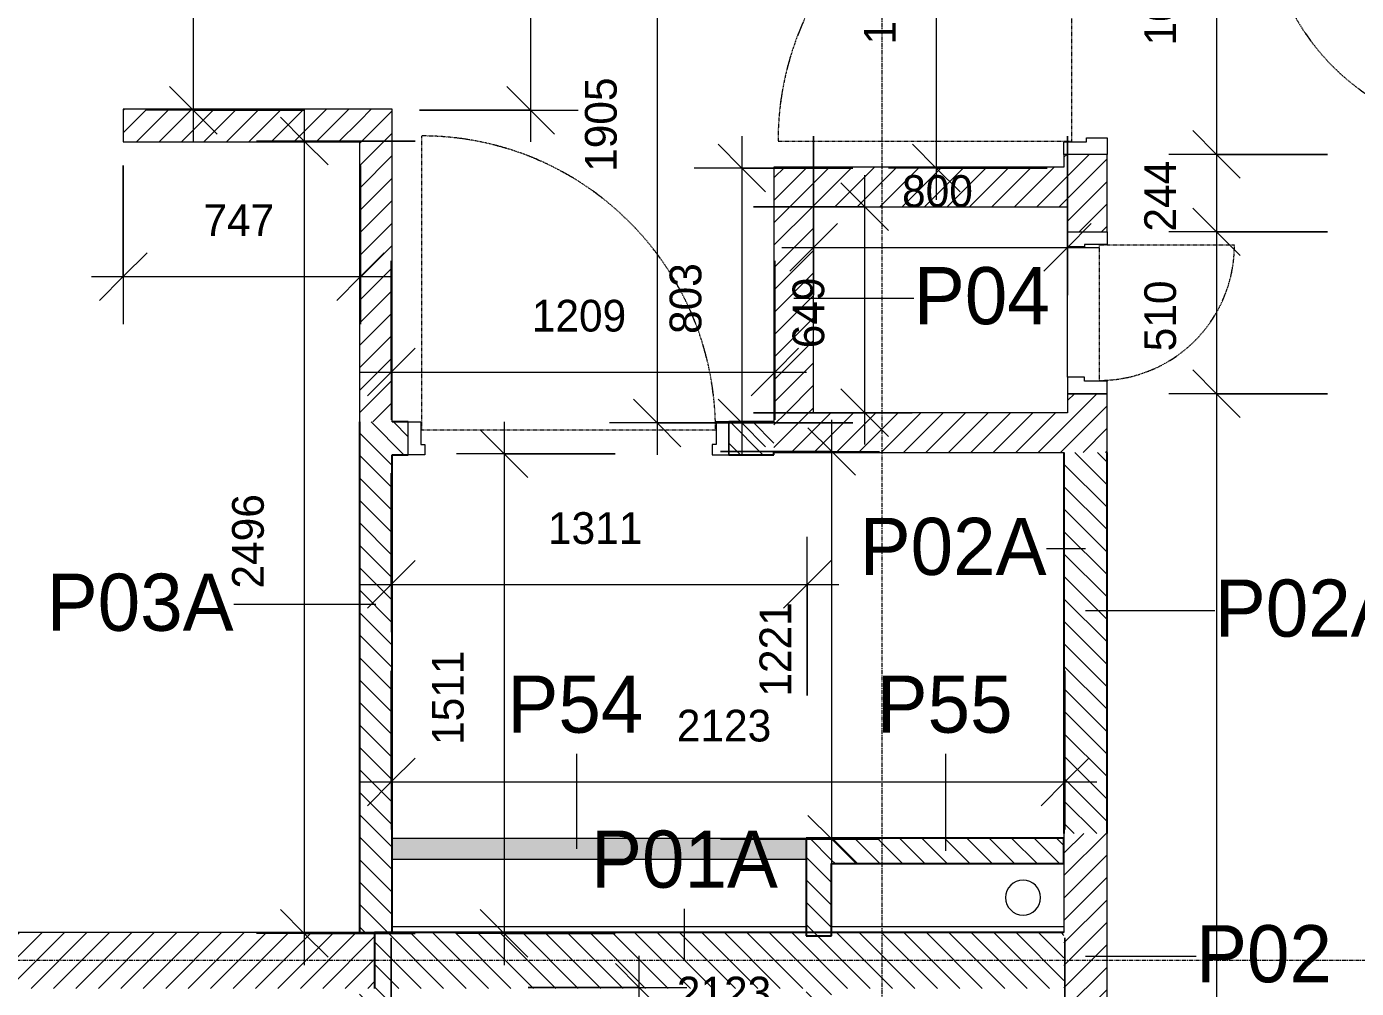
# Model space of a CAD drawing. Header units: millimetres. Extents: x 137829 to 196765, y -3018 to 487290.
# Drawn here: x 148748 to 152938, y 462717 to 465747 of the extents above; entities that cross this region are included whole.
import ezdxf

# ---------------------------------------------------------------- set-up
doc = ezdxf.new("R2010")
doc.units = ezdxf.units.MM
doc.linetypes.add('FCH_Dash 1_5mm', pattern=[3, 1.5, -1.5])
doc.linetypes.add('GridLine', pattern=[21, 12, -3, 3, -3])
for name, color, linetype, lineweight in [('A-ANNO-DIMS', 211, 'Continuous', 5), ('A-ANNO-DIMS-100', 211, 'Continuous', 5), ('A-DOOR', 31, 'Continuous', 15), ('A-DOOR-FRAM', 31, 'Continuous', 5), ('A-GENM', 13, 'Continuous', 15), ('A-WALL-IDEN', 211, 'Continuous', 15), ('A-WALL-PATT', 111, 'Continuous', 15), ('I-WALL', 2, 'Continuous', 15), ('S-GRID', 1, 'Continuous', 5)]:
    doc.layers.add(name, color=color, linetype=linetype, lineweight=lineweight)
doc.styles.add('Akkurat-Light_2', font='Akkurat-Light.ttf', dxfattribs={"height": 180})
doc.styles.add('Akkurat-Light_3', font='Akkurat-Light.ttf', dxfattribs={"height": 100})
doc.dimstyles.new('Diagonal_Cont_AkkuratLight_1_0mm', dxfattribs={"dimscale": 304.8, "dimtxt": 101.480158, "dimasz": 0.492126, "dimexe": 0.492126, "dimexo": 0.0625, "dimgap": 0.328084, "dimtad": 1, "dimdec": 0, "dimzin": 0, "dimdsep": 46, "dimtxsty": 'Akkurat-Light_3', "dimblk1": 'OBLIQUE', "dimblk2": 'OBLIQUE', "dimsah": 1, "dimcen": 0.09, "dimdle": 0.328084, "dimazin": 0, "dimtfac": 1, "dimtdec": 4, "dimtix": 1, "dimtmove": 0, "dimatfit": 3, "dimfxl": 1, "dimtvp": 1, "dimtolj": 1, "dimtzin": 0, "dimarcsym": 0})
pattern_1 = [(135, (0, 0), (-35.355339, -35.355339), [])]
pattern_2 = [(45, (0, 0), (-35.355339, 35.355339), [])]

# ---------------------------------------------------------------- blocks, each defined once
blk = doc.blocks.new('FCH_DR_Int_Sgl_Blank - DT_09 1010x2110mm-V7-12-30 - Typical Floor_Partition Types')
at = {"layer": 'A-DOOR'}
for p, q in [((-505, -51.5), (-505, 51.5)), ((505, 51.5), (505, -51.5))]:
    blk.add_line(p, q, dxfattribs=at)
at = {"layer": 'A-DOOR', "linetype": 'FCH_Dash 1_5mm', "lineweight": 5}
for p, q in [((463, -26.5), (-463, -26.5)), ((463, -952.5), (463, -26.5))]:
    blk.add_line(p, q, dxfattribs=at)
blk.add_arc((463, -26.5), 926, 180, 270, dxfattribs=at)
at = {"layer": 'A-DOOR', "lineweight": 5}
for start, end in [(187.012, 189.2865), (194.0461, 196.7156), (201.1208, 203.8792), (208.2844, 210.9539), (215.7135, 217.988), (232.012, 234.2865), (239.0461, 241.7156), (246.1208, 248.8792), (253.2844, 255.9539), (260.7135, 262.988)]:
    blk.add_arc((463, -26.5), 926, start, end, dxfattribs=at)
at = {"layer": 'A-DOOR-FRAM'}
for p, q in [((-505, 51.5), (-505, -51.5)), ((-453, 51.5), (-505, 51.5)), ((-453, 51.5), (-497, 51.5)), ((-453, 19.5), (-453, 51.5)), ((453, 51.5), (497, 51.5)), ((453, 19.5), (453, 51.5)), ((453, 51.5), (505, 51.5)), ((505, 51.5), (505, -51.5)), ((-465, 19.5), (-453, 19.5)), ((-465, -51.5), (-465, 19.5)), ((465, 19.5), (453, 19.5)), ((465, -51.5), (465, 19.5)), ((-505, -51.5), (-465, -51.5)), ((-497, -51.5), (-465, -51.5)), ((497, -51.5), (465, -51.5)), ((505, -51.5), (465, -51.5))]:
    blk.add_line(p, q, dxfattribs=at)
blk = doc.blocks.new('FCH_GM_CircularStack_Straight - SVP_110mm-5376980-12-30 - Typical Floor_Partition Types')
at = {"layer": 'A-GENM', "lineweight": 5}
for start, end in [(360, 180), (180, 360)]:
    blk.add_arc((0, 0), 55, start, end, dxfattribs=at)
blk = doc.blocks.new('Basic Wall _ FCH_WA_Int_P01A - ___-4981186-12-30 - Typical Floor_Partition Types')
at = {"layer": 'I-WALL'}
for p, q in [((151204.2, 462911.2), (149899.7, 462911.2)), ((152016.2, 462911.2), (151284.2, 462911.2))]:
    blk.add_line(p, q, dxfattribs=at)
blk = doc.blocks.new('FCH_DR_Int_Sgl_Blank - DT_02 1010x2110mm FD30S-V57-12-30 - Typical Floor_Partition Types')
at = {"layer": 'A-DOOR'}
for p, q in [((-505, -68), (-505, 68)), ((505, 68), (505, -68))]:
    blk.add_line(p, q, dxfattribs=at)
at = {"layer": 'A-DOOR', "linetype": 'FCH_Dash 1_5mm', "lineweight": 5}
for p, q in [((463, -43), (-463, -43)), ((463, -969), (463, -43))]:
    blk.add_line(p, q, dxfattribs=at)
for start, end in [(180, 196.4614), (229.7379, 270)]:
    blk.add_arc((463, -43), 926, start, end, dxfattribs=at)
at = {"layer": 'A-DOOR', "lineweight": 5}
for start, end in [(187.012, 189.2865), (194.0461, 196.4604), (232.012, 234.2865), (239.0461, 241.7156), (246.1208, 248.8792), (253.2844, 255.9539), (260.7135, 262.988)]:
    blk.add_arc((463, -43), 926, start, end, dxfattribs=at)
at = {"layer": 'A-DOOR-FRAM'}
for p, q in [((-505, 68), (-505, -68)), ((-453, 68), (-505, 68)), ((-453, 68), (-497, 68)), ((-453, 3), (-453, 68)), ((453, 68), (497, 68)), ((453, 3), (453, 68)), ((453, 68), (505, 68)), ((505, 68), (505, -68)), ((-465, 3), (-453, 3)), ((-465, -68), (-465, 3)), ((465, 3), (453, 3)), ((465, -68), (465, 3)), ((-505, -68), (-465, -68)), ((-497, -68), (-465, -68)), ((497, -68), (465, -68)), ((505, -68), (465, -68))]:
    blk.add_line(p, q, dxfattribs=at)
blk = doc.blocks.new('FCH_DR_Int_Sgl_Riser - DT_03 510 x 2110mm FD60S-10405499-12-30 - Typical Floor_Partition Types')
at = {"layer": 'A-DOOR'}
for p, q in [((-255, -62.5), (-255, 62.5)), ((255, 62.5), (255, -62.5))]:
    blk.add_line(p, q, dxfattribs=at)
at = {"layer": 'A-DOOR', "linetype": 'FCH_Dash 1_5mm', "lineweight": 5}
for p, q in [((213, -37.5), (-213, -37.5)), ((213, -463.5), (213, -37.5))]:
    blk.add_line(p, q, dxfattribs=at)
blk.add_arc((213, -37.5), 426, 180, 270, dxfattribs=at)
at = {"layer": 'A-DOOR', "lineweight": 5}
for start, end in [(190.2817, 193.5035), (200.6951, 204.3049), (211.4965, 214.7183), (235.2817, 238.5035), (245.6951, 249.3049), (256.4965, 259.7183)]:
    blk.add_arc((213, -37.5), 426, start, end, dxfattribs=at)
at = {"layer": 'A-DOOR-FRAM'}
for p, q in [((-255, 62.5), (-255, -62.5)), ((-203, 62.5), (-255, 62.5)), ((-203, 62.5), (-246, 62.5)), ((-203, 8.5), (-203, 62.5)), ((208, 62.5), (246, 62.5)), ((208, 8.5), (208, 62.5)), ((208, 62.5), (255, 62.5)), ((255, 62.5), (255, -62.5)), ((-215, 8.5), (-203, 8.5)), ((-215, -62.5), (-215, 8.5)), ((215, 8.5), (208, 8.5)), ((215, -62.5), (215, 8.5)), ((-255, -62.5), (-215, -62.5)), ((-246, -62.5), (-215, -62.5)), ((246, -62.5), (215, -62.5)), ((255, -62.5), (215, -62.5))]:
    blk.add_line(p, q, dxfattribs=at)
blk = doc.blocks.new('FCH_DR_Int_Sgl_Riser - DT_05 810x2110mm FD60S-10405500-12-30 - Typical Floor_Partition Types')
at = {"layer": 'A-DOOR', "linetype": 'FCH_Dash 1_5mm', "lineweight": 5}
for p, q in [((363, 763.5), (363, 37.5)), ((363, 37.5), (-363, 37.5))]:
    blk.add_line(p, q, dxfattribs=at)
at = {"layer": 'A-DOOR'}
for p, q in [((-405, 62.5), (-405, -62.5)), ((405, -62.5), (405, 62.5))]:
    blk.add_line(p, q, dxfattribs=at)
at = {"layer": 'A-DOOR', "linetype": 'FCH_Dash 1_5mm', "lineweight": 5}
blk.add_arc((363, 37.5), 726, 90, 180, dxfattribs=at)
at = {"layer": 'A-DOOR', "lineweight": 5}
for start, end in [(98.3314, 101.0016), (106.7116, 109.8025), (115.1975, 118.2884), (123.9984, 126.6686), (143.3314, 146.0016), (151.7116, 154.8025), (160.1975, 163.2884), (168.9984, 171.6686)]:
    blk.add_arc((363, 37.5), 726, start, end, dxfattribs=at)
at = {"layer": 'A-DOOR-FRAM'}
for p, q in [((-405, 62.5), (-365, 62.5)), ((-405, -62.5), (-405, 62.5)), ((-396, 62.5), (-365, 62.5)), ((-365, 62.5), (-365, -8.5)), ((365, 62.5), (365, -8.5)), ((396, 62.5), (365, 62.5)), ((405, 62.5), (365, 62.5)), ((405, -62.5), (405, 62.5)), ((-365, -8.5), (-353, -8.5)), ((-353, -8.5), (-353, -62.5)), ((358, -8.5), (358, -62.5)), ((365, -8.5), (358, -8.5)), ((-353, -62.5), (-405, -62.5)), ((-353, -62.5), (-396, -62.5)), ((358, -62.5), (396, -62.5)), ((358, -62.5), (405, -62.5))]:
    blk.add_line(p, q, dxfattribs=at)
blk = doc.blocks.new('DIMBLOCK52-12-30 - Typical Floor_Partition Types')
at = {"layer": 'A-ANNO-DIMS-100', "lineweight": 18}
for p, q in [((149622.4, 465386.2), (149547.4, 465461.2)), ((149622.4, 465386.2), (149697.4, 465311.2)), ((149622.4, 462890.2), (149547.4, 462965.2)), ((149622.4, 462890.2), (149697.4, 462815.2))]:
    blk.add_line(p, q, dxfattribs=at)
at = {"layer": 'A-ANNO-DIMS-100'}
for p, q in [((149622.4, 465486.2), (149622.4, 462790.2)), ((149972.4, 465386.2), (149472.4, 465386.2)), ((149622.4, 465386.2), (149972.4, 465386.2)), ((149972.4, 462890.2), (149472.4, 462890.2)), ((149622.4, 462890.2), (149972.4, 462890.2))]:
    blk.add_line(p, q, dxfattribs=at)
at = {"layer": 'A-ANNO-DIMS-100', "color": 0, "insert": (149394.9, 463976.5), "char_height": 100, "width": 388.033, "attachment_point": 1, "rotation": 90, "line_spacing_factor": 1.032002, "style": 'Akkurat-Light_3'}
blk.add_mtext('2496', dxfattribs=at)
blk = doc.blocks.new('_Oblique')
at = {"color": 0, "linetype": 'ByBlock', "lineweight": -2}
blk.add_line((-0.5, -0.5), (0.5, 0.5), dxfattribs=at)
blk = doc.blocks.new('DIMBLOCK53-12-30 - Typical Floor_Partition Types')
at = {"layer": 'A-ANNO-DIMS-100'}
for p, q in [((149896.7, 463717.4), (149896.7, 463217.4)), ((149896.7, 463367.4), (149896.7, 463717.4)), ((152019.2, 463717.4), (152019.2, 463217.4)), ((152019.2, 463367.4), (152019.2, 463717.4)), ((149796.7, 463367.4), (152119.2, 463367.4))]:
    blk.add_line(p, q, dxfattribs=at)
at = {"layer": 'A-ANNO-DIMS-100', "lineweight": 18}
for p, q in [((149896.7, 463367.4), (149971.7, 463442.4)), ((152019.2, 463367.4), (152094.2, 463442.4)), ((149896.7, 463367.4), (149821.7, 463292.4)), ((152019.2, 463367.4), (151944.2, 463292.4))]:
    blk.add_line(p, q, dxfattribs=at)
at = {"layer": 'A-ANNO-DIMS-100', "color": 0, "insert": (150796.3, 463594.9), "char_height": 100, "width": 388.033, "attachment_point": 1, "line_spacing_factor": 1.032002, "style": 'Akkurat-Light_3'}
blk.add_mtext('2123', dxfattribs=at)
blk = doc.blocks.new('DIMBLOCK54-12-30 - Typical Floor_Partition Types')
at = {"layer": 'A-ANNO-DIMS-100'}
for p, q in [((150252.2, 464501.2), (150252.2, 462790.2)), ((150602.2, 464401.2), (150102.2, 464401.2)), ((150252.2, 464401.2), (150602.2, 464401.2)), ((150602.2, 462890.2), (150102.2, 462890.2)), ((150252.2, 462890.2), (150602.2, 462890.2))]:
    blk.add_line(p, q, dxfattribs=at)
at = {"layer": 'A-ANNO-DIMS-100', "lineweight": 18}
for p, q in [((150252.2, 464401.2), (150177.2, 464476.2)), ((150252.2, 464401.2), (150327.2, 464326.2)), ((150252.2, 462890.2), (150177.2, 462965.2)), ((150252.2, 462890.2), (150327.2, 462815.2))]:
    blk.add_line(p, q, dxfattribs=at)
at = {"layer": 'A-ANNO-DIMS-100', "color": 0, "insert": (150024.6, 463484), "char_height": 100, "width": 388.033, "attachment_point": 1, "rotation": 90, "line_spacing_factor": 1.032002, "style": 'Akkurat-Light_3'}
blk.add_mtext('1511', dxfattribs=at)
blk = doc.blocks.new('DIMBLOCK55-12-30 - Typical Floor_Partition Types')
at = {"layer": 'A-ANNO-DIMS-100'}
for p, q in [((149896.7, 465008.5), (149896.7, 464508.5)), ((149896.7, 464658.5), (149896.7, 465008.5)), ((151105.2, 465008.5), (151105.2, 464508.5)), ((151105.2, 464658.5), (151105.2, 465008.5)), ((149796.7, 464658.5), (151205.2, 464658.5))]:
    blk.add_line(p, q, dxfattribs=at)
at = {"layer": 'A-ANNO-DIMS-100', "lineweight": 18}
for p, q in [((149896.7, 464658.5), (149971.7, 464733.5)), ((151105.2, 464658.5), (151180.2, 464733.5)), ((149896.7, 464658.5), (149821.7, 464583.5)), ((151105.2, 464658.5), (151030.2, 464583.5))]:
    blk.add_line(p, q, dxfattribs=at)
at = {"layer": 'A-ANNO-DIMS-100', "color": 0, "insert": (150339.3, 464886), "char_height": 100, "width": 388.033, "attachment_point": 1, "line_spacing_factor": 1.032002, "style": 'Akkurat-Light_3'}
blk.add_mtext('1209', dxfattribs=at)
blk = doc.blocks.new('DIMBLOCK56-12-30 - Typical Floor_Partition Types')
at = {"layer": 'A-ANNO-DIMS-100', "lineweight": 18}
for p, q in [((150734.4, 466403), (150659.4, 466478)), ((150734.4, 466403), (150809.4, 466328)), ((150734.4, 464498.2), (150659.4, 464573.2)), ((150734.4, 464498.2), (150809.4, 464423.2))]:
    blk.add_line(p, q, dxfattribs=at)
at = {"layer": 'A-ANNO-DIMS-100'}
for p, q in [((150734.4, 466503), (150734.4, 464398.2)), ((151084.4, 466403), (150584.4, 466403)), ((150734.4, 466403), (151084.4, 466403)), ((151084.4, 464498.2), (150584.4, 464498.2)), ((150734.4, 464498.2), (151084.4, 464498.2))]:
    blk.add_line(p, q, dxfattribs=at)
at = {"layer": 'A-ANNO-DIMS-100', "color": 0, "insert": (150506.9, 465288.9), "char_height": 100, "width": 388.033, "attachment_point": 1, "rotation": 90, "line_spacing_factor": 1.032002, "style": 'Akkurat-Light_3'}
blk.add_mtext('1905', dxfattribs=at)
blk = doc.blocks.new('DIMBLOCK59-12-30 - Typical Floor_Partition Types')
at = {"layer": 'A-ANNO-DIMS-100', "lineweight": 18}
for p, q in [((151613.6, 466403), (151538.6, 466478)), ((151613.6, 466403), (151688.6, 466328)), ((151613.6, 465301), (151538.6, 465376)), ((151613.6, 465301), (151688.6, 465226))]:
    blk.add_line(p, q, dxfattribs=at)
at = {"layer": 'A-ANNO-DIMS-100'}
for p, q in [((151613.6, 466503), (151613.6, 465201)), ((151963.6, 466403), (151463.6, 466403)), ((151613.6, 466403), (151963.6, 466403)), ((151963.6, 465301), (151463.6, 465301)), ((151613.6, 465301), (151963.6, 465301))]:
    blk.add_line(p, q, dxfattribs=at)
at = {"layer": 'A-ANNO-DIMS-100', "color": 0, "insert": (151386.1, 465690.3), "char_height": 100, "width": 388.033, "attachment_point": 1, "rotation": 90, "line_spacing_factor": 1.032002, "style": 'Akkurat-Light_3'}
blk.add_mtext('1102', dxfattribs=at)
blk = doc.blocks.new('DIMBLOCK60-12-30 - Typical Floor_Partition Types')
at = {"layer": 'A-ANNO-DIMS-100'}
for p, q in [((149272.9, 467311.1), (149272.9, 465383.2)), ((149622.9, 467211.1), (149122.9, 467211.1)), ((149272.9, 467211.1), (149622.9, 467211.1)), ((149622.9, 465483.2), (149122.9, 465483.2)), ((149272.9, 465483.2), (149622.9, 465483.2))]:
    blk.add_line(p, q, dxfattribs=at)
at = {"layer": 'A-ANNO-DIMS-100', "lineweight": 18}
for p, q in [((149272.9, 467211.1), (149197.9, 467286.1)), ((149272.9, 467211.1), (149347.9, 467136.1)), ((149272.9, 465483.2), (149197.9, 465558.2)), ((149272.9, 465483.2), (149347.9, 465408.2))]:
    blk.add_line(p, q, dxfattribs=at)
at = {"layer": 'A-ANNO-DIMS-100', "color": 0, "insert": (149045.4, 466185.4), "char_height": 100, "width": 388.033, "attachment_point": 1, "rotation": 90, "line_spacing_factor": 1.032002, "style": 'Akkurat-Light_3'}
blk.add_mtext('1728', dxfattribs=at)
blk = doc.blocks.new('DIMBLOCK71-12-30 - Typical Floor_Partition Types')
at = {"layer": 'A-ANNO-DIMS-100'}
for p, q in [((150677.7, 461094.7), (150677.7, 462820.2)), ((150327.7, 462720.2), (150827.7, 462720.2)), ((150677.7, 462720.2), (150327.7, 462720.2)), ((150327.7, 461194.7), (150827.7, 461194.7)), ((150677.7, 461194.7), (150327.7, 461194.7))]:
    blk.add_line(p, q, dxfattribs=at)
at = {"layer": 'A-ANNO-DIMS-100', "lineweight": 18}
for p, q in [((150677.7, 462720.2), (150602.7, 462795.2)), ((150677.7, 462720.2), (150752.7, 462645.2)), ((150677.7, 461194.7), (150602.7, 461269.7)), ((150677.7, 461194.7), (150752.7, 461119.7))]:
    blk.add_line(p, q, dxfattribs=at)
at = {"layer": 'A-ANNO-DIMS-100', "color": 0, "insert": (150450.2, 461795.8), "char_height": 100, "width": 388.033, "attachment_point": 1, "rotation": 90, "line_spacing_factor": 1.032002, "style": 'Akkurat-Light_3'}
blk.add_mtext('1526', dxfattribs=at)
blk = doc.blocks.new('DIMBLOCK201-12-30 - Typical Floor_Partition Types')
at = {"layer": 'A-ANNO-DIMS-100', "lineweight": 18}
for p, q in [((152496.7, 466354), (152421.7, 466429)), ((152496.7, 466354), (152571.7, 466279)), ((152496.7, 465344), (152421.7, 465419)), ((152496.7, 465344), (152571.7, 465269))]:
    blk.add_line(p, q, dxfattribs=at)
at = {"layer": 'A-ANNO-DIMS-100'}
for p, q in [((152846.7, 466354), (152346.7, 466354)), ((152496.7, 466354), (152496.7, 465344)), ((152496.7, 466354), (152846.7, 466354)), ((152846.7, 465344), (152346.7, 465344)), ((152496.7, 465344), (152846.7, 465344))]:
    blk.add_line(p, q, dxfattribs=at)
at = {"layer": 'A-ANNO-DIMS-100', "color": 0, "insert": (152269.2, 465687.3), "char_height": 100, "width": 388.033, "attachment_point": 1, "rotation": 90, "line_spacing_factor": 1.032002, "style": 'Akkurat-Light_3'}
blk.add_mtext('1010', dxfattribs=at)
blk = doc.blocks.new('DIMBLOCK202-12-30 - Typical Floor_Partition Types')
at = {"layer": 'A-ANNO-DIMS-100', "lineweight": 18}
for p, q in [((152496.7, 465344), (152421.7, 465419)), ((152496.7, 465344), (152571.7, 465269)), ((152496.7, 465100.1), (152421.7, 465175.1)), ((152496.7, 465100.1), (152571.7, 465025.1))]:
    blk.add_line(p, q, dxfattribs=at)
at = {"layer": 'A-ANNO-DIMS-100'}
for p, q in [((152846.7, 465344), (152346.7, 465344)), ((152496.7, 465344), (152496.7, 465100.1)), ((152496.7, 465344), (152846.7, 465344)), ((152846.7, 465100.1), (152346.7, 465100.1)), ((152496.7, 465100.1), (152846.7, 465100.1))]:
    blk.add_line(p, q, dxfattribs=at)
at = {"layer": 'A-ANNO-DIMS-100', "color": 0, "insert": (152269.2, 465100.8), "char_height": 100, "width": 291.024, "attachment_point": 1, "rotation": 90, "line_spacing_factor": 1.032002, "style": 'Akkurat-Light_3'}
blk.add_mtext('244', dxfattribs=at)
blk = doc.blocks.new('DIMBLOCK203-12-30 - Typical Floor_Partition Types')
at = {"layer": 'A-ANNO-DIMS-100', "lineweight": 18}
for p, q in [((152496.7, 465100.1), (152421.7, 465175.1)), ((152496.7, 465100.1), (152571.7, 465025.1)), ((152496.7, 464590.1), (152421.7, 464665.1)), ((152496.7, 464590.1), (152571.7, 464515.1))]:
    blk.add_line(p, q, dxfattribs=at)
at = {"layer": 'A-ANNO-DIMS-100'}
for p, q in [((152846.7, 465100.1), (152346.7, 465100.1)), ((152496.7, 465100.1), (152496.7, 464590.1)), ((152496.7, 465100.1), (152846.7, 465100.1)), ((152846.7, 464590.1), (152346.7, 464590.1)), ((152496.7, 464590.1), (152846.7, 464590.1))]:
    blk.add_line(p, q, dxfattribs=at)
at = {"layer": 'A-ANNO-DIMS-100', "color": 0, "insert": (152269.2, 464723.8), "char_height": 100, "width": 291.024, "attachment_point": 1, "rotation": 90, "line_spacing_factor": 1.032002, "style": 'Akkurat-Light_3'}
blk.add_mtext('510', dxfattribs=at)
blk = doc.blocks.new('DIMBLOCK204-12-30 - Typical Floor_Partition Types')
at = {"layer": 'A-ANNO-DIMS-100', "lineweight": 18}
for p, q in [((152496.7, 464590.1), (152421.7, 464665.1)), ((152496.7, 464590.1), (152571.7, 464515.1)), ((152496.7, 459205.2), (152421.7, 459280.2)), ((152496.7, 459205.2), (152571.7, 459130.2))]:
    blk.add_line(p, q, dxfattribs=at)
at = {"layer": 'A-ANNO-DIMS-100'}
for p, q in [((152846.7, 464590.1), (152346.7, 464590.1)), ((152496.7, 464590.1), (152496.7, 459205.2)), ((152496.7, 464590.1), (152846.7, 464590.1)), ((152846.7, 459205.2), (152346.7, 459205.2)), ((152496.7, 459205.2), (152846.7, 459205.2))]:
    blk.add_line(p, q, dxfattribs=at)
at = {"layer": 'A-ANNO-DIMS-100', "color": 0, "insert": (152269.2, 461736), "char_height": 100, "width": 388.033, "attachment_point": 1, "rotation": 90, "line_spacing_factor": 1.032002, "style": 'Akkurat-Light_3'}
blk.add_mtext('5385', dxfattribs=at)
blk = doc.blocks.new('DIMBLOCK215-12-30 - Typical Floor_Partition Types')
at = {"layer": 'A-ANNO-DIMS-100'}
for p, q in [((151227.2, 465401.1), (151227.2, 464901.1)), ((151227.2, 465051.1), (151227.2, 465401.1)), ((152027.2, 465401.1), (152027.2, 464901.1)), ((152027.2, 465051.1), (152027.2, 465401.1)), ((151127.2, 465051.1), (152127.2, 465051.1))]:
    blk.add_line(p, q, dxfattribs=at)
at = {"layer": 'A-ANNO-DIMS-100', "lineweight": 18}
for p, q in [((151227.2, 465051.1), (151302.2, 465126.1)), ((152027.2, 465051.1), (152102.2, 465126.1)), ((151227.2, 465051.1), (151152.2, 464976.1)), ((152027.2, 465051.1), (151952.2, 464976.1))]:
    blk.add_line(p, q, dxfattribs=at)
at = {"layer": 'A-ANNO-DIMS-100', "color": 0, "insert": (151506, 465278.6), "char_height": 100, "width": 291.024, "attachment_point": 1, "line_spacing_factor": 1.032002, "style": 'Akkurat-Light_3'}
blk.add_mtext('800', dxfattribs=at)
blk = doc.blocks.new('DIMBLOCK216-12-30 - Typical Floor_Partition Types')
at = {"layer": 'A-ANNO-DIMS-100', "lineweight": 18}
for p, q in [((151388.3, 465179), (151313.3, 465254)), ((151388.3, 465179), (151463.3, 465104)), ((151388.3, 464530.2), (151313.3, 464605.2)), ((151388.3, 464530.2), (151463.3, 464455.2))]:
    blk.add_line(p, q, dxfattribs=at)
at = {"layer": 'A-ANNO-DIMS-100'}
for p, q in [((151388.3, 464430.2), (151388.3, 465279)), ((151038.3, 465179), (151538.3, 465179)), ((151388.3, 465179), (151038.3, 465179)), ((151038.3, 464530.2), (151538.3, 464530.2)), ((151388.3, 464530.2), (151038.3, 464530.2))]:
    blk.add_line(p, q, dxfattribs=at)
at = {"layer": 'A-ANNO-DIMS-100', "color": 0, "insert": (151160.8, 464733.3), "char_height": 100, "width": 291.024, "attachment_point": 1, "rotation": 90, "line_spacing_factor": 1.032002, "style": 'Akkurat-Light_3'}
blk.add_mtext('649', dxfattribs=at)
blk = doc.blocks.new('DIMBLOCK234-12-30 - Typical Floor_Partition Types')
at = {"layer": 'A-ANNO-DIMS-100'}
for p, q in [((149896.7, 464339.6), (149896.7, 463839.6)), ((149896.7, 463989.6), (149896.7, 464339.6)), ((151207.2, 463639.6), (151207.2, 464139.6)), ((149796.7, 463989.6), (151307.2, 463989.6)), ((151207.2, 463989.6), (151207.2, 463639.6))]:
    blk.add_line(p, q, dxfattribs=at)
at = {"layer": 'A-ANNO-DIMS-100', "lineweight": 18}
for p, q in [((149896.7, 463989.6), (149971.7, 464064.6)), ((151207.2, 463989.6), (151282.2, 464064.6)), ((149896.7, 463989.6), (149821.7, 463914.6)), ((151207.2, 463989.6), (151132.2, 463914.6))]:
    blk.add_line(p, q, dxfattribs=at)
at = {"layer": 'A-ANNO-DIMS-100', "color": 0, "insert": (150390.3, 464217.1), "char_height": 100, "width": 388.033, "attachment_point": 1, "line_spacing_factor": 1.032002, "style": 'Akkurat-Light_3'}
blk.add_mtext('1311', dxfattribs=at)
blk = doc.blocks.new('DIMBLOCK235-12-30 - Typical Floor_Partition Types')
at = {"layer": 'A-ANNO-DIMS-100'}
for p, q in [((151284.4, 463087.2), (151284.4, 464508.2)), ((150934.4, 464408.2), (151434.4, 464408.2)), ((151284.4, 464408.2), (150934.4, 464408.2)), ((150934.4, 463187.2), (151434.4, 463187.2)), ((151284.4, 463187.2), (150934.4, 463187.2))]:
    blk.add_line(p, q, dxfattribs=at)
at = {"layer": 'A-ANNO-DIMS-100', "lineweight": 18}
for p, q in [((151284.4, 464408.2), (151209.4, 464483.2)), ((151284.4, 464408.2), (151359.4, 464333.2)), ((151284.4, 463187.2), (151209.4, 463262.2)), ((151284.4, 463187.2), (151359.4, 463112.2))]:
    blk.add_line(p, q, dxfattribs=at)
at = {"layer": 'A-ANNO-DIMS-100', "color": 0, "insert": (151056.9, 463636), "char_height": 100, "width": 388.033, "attachment_point": 1, "rotation": 90, "line_spacing_factor": 1.032002, "style": 'Akkurat-Light_3'}
blk.add_mtext('1221', dxfattribs=at)
blk = doc.blocks.new('DIMBLOCK261-12-30 - Typical Floor_Partition Types')
at = {"layer": 'A-ANNO-DIMS-100'}
for p, q in [((149052.2, 465309.2), (149052.2, 464809.2)), ((149052.2, 464959.2), (149052.2, 465309.2)), ((149799.7, 465309.2), (149799.7, 464809.2)), ((149799.7, 464959.2), (149799.7, 465309.2)), ((148952.2, 464959.2), (149899.7, 464959.2))]:
    blk.add_line(p, q, dxfattribs=at)
at = {"layer": 'A-ANNO-DIMS-100', "lineweight": 18}
for p, q in [((149052.2, 464959.2), (149127.2, 465034.2)), ((149799.7, 464959.2), (149874.7, 465034.2)), ((149052.2, 464959.2), (148977.2, 464884.2)), ((149799.7, 464959.2), (149724.7, 464884.2))]:
    blk.add_line(p, q, dxfattribs=at)
at = {"layer": 'A-ANNO-DIMS-100', "color": 0, "insert": (149304.7, 465186.7), "char_height": 100, "width": 291.024, "attachment_point": 1, "line_spacing_factor": 1.032002, "style": 'Akkurat-Light_3'}
blk.add_mtext('747', dxfattribs=at)
blk = doc.blocks.new('DIMBLOCK262-12-30 - Typical Floor_Partition Types')
at = {"layer": 'A-ANNO-DIMS-100', "lineweight": 18}
for p, q in [((151001.1, 465301), (150926.1, 465376)), ((151001.1, 465301), (151076.1, 465226)), ((151001.1, 464498.2), (150926.1, 464573.2)), ((151001.1, 464498.2), (151076.1, 464423.2))]:
    blk.add_line(p, q, dxfattribs=at)
at = {"layer": 'A-ANNO-DIMS-100'}
for p, q in [((151001.1, 465401), (151001.1, 464398.2)), ((151351.1, 465301), (150851.1, 465301)), ((151001.1, 465301), (151351.1, 465301)), ((151351.1, 464498.2), (150851.1, 464498.2)), ((151001.1, 464498.2), (151351.1, 464498.2))]:
    blk.add_line(p, q, dxfattribs=at)
at = {"layer": 'A-ANNO-DIMS-100', "color": 0, "insert": (150773.6, 464778.3), "char_height": 100, "width": 291.024, "attachment_point": 1, "rotation": 90, "line_spacing_factor": 1.032002, "style": 'Akkurat-Light_3'}
blk.add_mtext('803', dxfattribs=at)
blk = doc.blocks.new('DIMBLOCK263-12-30 - Typical Floor_Partition Types')
at = {"layer": 'A-ANNO-DIMS-100', "lineweight": 18}
for p, q in [((150335.4, 466403), (150260.4, 466478)), ((150335.4, 466403), (150410.4, 466328)), ((150335.4, 465483.2), (150260.4, 465558.2)), ((150335.4, 465483.2), (150410.4, 465408.2))]:
    blk.add_line(p, q, dxfattribs=at)
at = {"layer": 'A-ANNO-DIMS-100'}
for p, q in [((150335.4, 466503), (150335.4, 465383.2)), ((150685.4, 466403), (150185.4, 466403)), ((150335.4, 466403), (150685.4, 466403)), ((149985.4, 465483.2), (150485.4, 465483.2)), ((150335.4, 465483.2), (149985.4, 465483.2))]:
    blk.add_line(p, q, dxfattribs=at)
at = {"layer": 'A-ANNO-DIMS-100', "color": 0, "insert": (150107.9, 465821.9), "char_height": 100, "width": 291.024, "attachment_point": 1, "rotation": 90, "line_spacing_factor": 1.032002, "style": 'Akkurat-Light_3'}
blk.add_mtext('920', dxfattribs=at)
blk = doc.blocks.new('DIMBLOCK266-12-30 - Typical Floor_Partition Types')
at = {"layer": 'A-ANNO-DIMS-100'}
for p, q in [((149896.7, 462876.6), (149896.7, 462376.6)), ((149896.7, 462526.6), (149896.7, 462876.6)), ((152019.2, 462876.6), (152019.2, 462376.6)), ((152019.2, 462526.6), (152019.2, 462876.6)), ((149796.7, 462526.6), (152119.2, 462526.6))]:
    blk.add_line(p, q, dxfattribs=at)
at = {"layer": 'A-ANNO-DIMS-100', "lineweight": 18}
for p, q in [((149896.7, 462526.6), (149971.7, 462601.6)), ((152019.2, 462526.6), (152094.2, 462601.6)), ((149896.7, 462526.6), (149821.7, 462451.6)), ((152019.2, 462526.6), (151944.2, 462451.6))]:
    blk.add_line(p, q, dxfattribs=at)
at = {"layer": 'A-ANNO-DIMS-100', "color": 0, "insert": (150796.3, 462754.1), "char_height": 100, "width": 388.033, "attachment_point": 1, "line_spacing_factor": 1.032002, "style": 'Akkurat-Light_3'}
blk.add_mtext('2123', dxfattribs=at)

msp = doc.modelspace()

# ---------------------------------------------------------------- hatches: boundary and pattern name
at = {"layer": 'A-WALL-PATT', "lineweight": 5}
h = msp.add_hatch(dxfattribs=at)
h.set_pattern_fill('FP_14', color=6, style=0, pattern_type=2)
h.set_pattern_definition(pattern_2)
h.paths.add_polyline_path([(152152.2, 465304), (152152.2, 465344), (152016.2, 465344), (152016.2, 465304), (152105.8, 465304)], flags=0)
h.paths.add_polyline_path([(152105.8, 466354), (152152.2, 466354), (152152.2, 468219.9), (152016.2, 468219.9), (152016.2, 466354), (152087.2, 466354)], flags=0)
h = msp.add_hatch(dxfattribs=at)
h.set_pattern_fill('FP_14', color=92, style=0, pattern_type=2)
h.set_pattern_definition(pattern_2)
h.paths.add_polyline_path([(149796.7, 465383.2), (149796.7, 465486.2), (149052.2, 465486.2), (149052.2, 465383.2)], flags=0)
h = msp.add_hatch(dxfattribs=at)
h.set_pattern_fill('FP_14', color=92, style=0, pattern_type=2)
h.set_pattern_definition(pattern_2)
h.paths.add_polyline_path([(149796.7, 464501.2), (149899.7, 464501.2), (149899.7, 465486.2), (149796.7, 465486.2), (149796.7, 465143.4)], flags=0)
h = msp.add_hatch(dxfattribs=at)
h.set_pattern_fill('FP_14', color=150, style=0, pattern_type=2)
h.set_pattern_definition(pattern_2)
h.paths.add_polyline_path([(151180, 465179), (152152.2, 465179), (152152.2, 465304), (151102.2, 465304), (151102.2, 465179)], flags=0)
h = msp.add_hatch(dxfattribs=at)
h.set_pattern_fill('FP_14', color=150, style=0, pattern_type=2)
h.set_pattern_definition(pattern_2)
h.paths.add_polyline_path([(151102.2, 464530.2), (151227.2, 464530.2), (151227.2, 465179), (151102.2, 465179), (151102.2, 465143.4)], flags=0)
h = msp.add_hatch(dxfattribs=at)
h.set_pattern_fill('FP_14', color=150, style=0, pattern_type=2)
h.set_pattern_definition(pattern_2)
h.paths.add_polyline_path([(152152.2, 464405.2), (152152.2, 464590.1), (152027.2, 464590.1), (152027.2, 464405.2), (152105.8, 464405.2)], flags=0)
h.paths.add_polyline_path([(152081.2, 465100.1), (152152.2, 465100.1), (152152.2, 465179), (152027.2, 465179), (152027.2, 465100.1)], flags=0)
h = msp.add_hatch(dxfattribs=at)
h.set_pattern_fill('FP_15', color=92, style=0, pattern_type=2)
h.set_pattern_definition(pattern_1)
h.paths.add_polyline_path([(151102.2, 464398.2), (151102.2, 464501.2), (150960.2, 464501.2), (150960.2, 464398.2)], flags=0)
h.paths.add_polyline_path([(149950.2, 464398.2), (149950.2, 464501.2), (149796.7, 464501.2), (149796.7, 464398.2), (149899.7, 464398.2)], flags=0)
h = msp.add_hatch(dxfattribs=at)
h.set_pattern_fill('FP_14', color=150, style=0, pattern_type=2)
h.set_pattern_definition(pattern_2)
h.paths.add_polyline_path([(151102.2, 464405.2), (152027.2, 464405.2), (152027.2, 464530.2), (151102.2, 464530.2), (151102.2, 464501.2)], flags=0)
h = msp.add_hatch(dxfattribs=at)
h.set_pattern_fill('FP_15', color=92, style=0, pattern_type=2)
h.set_pattern_definition(pattern_1)
h.paths.add_polyline_path([(149899.7, 462893.2), (149899.7, 464398.2), (149796.7, 464398.2), (149796.7, 462893.2)], flags=0)
h = msp.add_hatch(dxfattribs=at)
h.set_pattern_fill('FP_15', color=6, style=0, pattern_type=2)
h.set_pattern_definition(pattern_1)
h.paths.add_polyline_path([(152152.2, 463205.2), (152152.2, 464405.2), (152016.2, 464405.2), (152016.2, 463205.2), (152105.8, 463205.2)], flags=0)
h = msp.add_hatch(dxfattribs=at)
h.set_pattern_fill('FP_14', color=6, style=0, pattern_type=2)
h.set_pattern_definition(pattern_2)
h.paths.add_polyline_path([(152152.2, 462420.7), (152152.2, 463205.2), (152016.2, 463205.2), (152016.2, 462420.7), (152105.8, 462420.7)], flags=0)
h = msp.add_hatch(dxfattribs=at)
h.set_pattern_fill('FP_15', style=0, pattern_type=2)
h.set_pattern_definition(pattern_1)
h.paths.add_polyline_path([(151284.2, 462883.2), (151284.2, 463190.2), (151204.2, 463190.2), (151204.2, 462883.2)], flags=0)
h = msp.add_hatch(dxfattribs=at)
h.set_pattern_fill('FP_15', style=0, pattern_type=2)
h.set_pattern_definition(pattern_1)
h.paths.add_polyline_path([(152016.2, 463110.2), (152016.2, 463190.2), (151284.2, 463190.2), (151284.2, 463110.2)], flags=0)
h = msp.add_hatch(dxfattribs=at)
h.set_pattern_fill('FP_14', color=20, style=0, pattern_type=2)
h.set_pattern_definition(pattern_2)
h.paths.add_polyline_path([(145702.2, 462717.2), (149844.2, 462717.2), (149844.2, 462893.2), (145702.2, 462893.2)], flags=0)
h = msp.add_hatch(dxfattribs=at)
h.set_pattern_fill('FP_15', color=20, style=0, pattern_type=2)
h.set_pattern_definition(pattern_1)
h.paths.add_polyline_path([(151284.2, 462717.2), (152016.2, 462717.2), (152016.2, 462893.2), (149844.2, 462893.2), (149844.2, 462717.2), (151204.2, 462717.2)], flags=0)
h = msp.add_hatch(dxfattribs=at)
h.set_pattern_fill('FP_15', color=92, style=0, pattern_type=2)
h.set_pattern_definition(pattern_1)
h.paths.add_polyline_path([(149899.7, 461094.7), (149899.7, 462717.2), (149796.7, 462717.2), (149796.7, 461094.7)], flags=0)
h = msp.add_hatch(dxfattribs=at)
h.set_pattern_fill('FP_15', style=0, pattern_type=2)
h.set_pattern_definition(pattern_1)
h.paths.add_polyline_path([(151284.2, 462401.2), (151284.2, 462717.2), (151204.2, 462717.2), (151204.2, 462401.2)], flags=0)
at = {"layer": 'I-WALL'}
msp.add_hatch(color=30, dxfattribs=at).paths.add_polyline_path([(150254.1, 463122.7), (151204.2, 463122.7), (151204.2, 463190.2), (149899.7, 463190.2), (149899.7, 463122.7)], flags=0)

# ---------------------------------------------------------------- linework, layer by layer
at = {"layer": 'A-WALL-IDEN'}
for p, q in [((151164.7, 464891.6), (151543.2, 464891.6)), ((152084.2, 464101.8), (151961.4, 464101.8)), ((149848.2, 463926), (149400.1, 463926)), ((152084.2, 463907.5), (152491.4, 463907.5)), ((150481, 463156.4), (150481, 463456)), ((151644.3, 463150.2), (151644.3, 463456)), ((150820.5, 462805.2), (150820.5, 462967.9)), ((152084.2, 462818.9), (152432.2, 462818.9))]:
    msp.add_line(p, q, dxfattribs=at)
at = {"layer": 'I-WALL', "color": 90, "lineweight": 13}
for p, q in [((149899.7, 465486.2), (149052.2, 465486.2)), ((149052.2, 465486.2), (149052.2, 465383.2)), ((149899.7, 464501.2), (149899.7, 465486.2)), ((149052.2, 465383.2), (149796.7, 465383.2)), ((149796.7, 465383.2), (149796.7, 464501.2))]:
    msp.add_line(p, q, dxfattribs=at)
at = {"layer": 'I-WALL', "color": 211, "lineweight": 13}
for p, q in [((152016.2, 465344), (152016.2, 465304)), ((152016.2, 463205.2), (152016.2, 462893.2)), ((152152.2, 462420.7), (152152.2, 463205.2))]:
    msp.add_line(p, q, dxfattribs=at)
at = {"layer": 'I-WALL', "color": 140, "lineweight": 13}
for p, q in [((152152.2, 465100.1), (152152.2, 465344)), ((152016.2, 465304), (151102.2, 465304)), ((151102.2, 465304), (151102.2, 464501.2)), ((151227.2, 465179), (152027.2, 465179)), ((151227.2, 464530.2), (151227.2, 465179)), ((152027.2, 465179), (152027.2, 465100.1)), ((152027.2, 464590.1), (152027.2, 464530.2)), ((152152.2, 464405.2), (152152.2, 464590.1)), ((152027.2, 464530.2), (151227.2, 464530.2)), ((151102.2, 464405.2), (152016.2, 464405.2))]:
    msp.add_line(p, q, dxfattribs=at)
at = {"layer": 'I-WALL'}
for p, q in [((152027.2, 464642.1), (152027.2, 465053.1)), ((152152.2, 465060.1), (152152.2, 465058.1)), ((152152.2, 464634), (152152.2, 464630.1)), ((149899.7, 463190.2), (151204.2, 463190.2)), ((151204.2, 463122.7), (149899.7, 463122.7))]:
    msp.add_line(p, q, dxfattribs=at)
at = {"layer": 'I-WALL', "lineweight": 25}
for p, q in [((149796.7, 464501.2), (149796.7, 462893.2)), ((149950.2, 464501.2), (149899.7, 464501.2)), ((151102.2, 464501.2), (150960.2, 464501.2)), ((149899.7, 464398.2), (149950.2, 464398.2)), ((149899.7, 462893.2), (149899.7, 464398.2)), ((150960.2, 464398.2), (151102.2, 464398.2)), ((151102.2, 464398.2), (151102.2, 464405.2)), ((149796.7, 462893.2), (149844.2, 462893.2))]:
    msp.add_line(p, q, dxfattribs=at)
at = {"layer": 'I-WALL', "color": 210, "lineweight": 25}
for p, q in [((152016.2, 464405.2), (152016.2, 463205.2)), ((152152.2, 463205.2), (152152.2, 464405.2))]:
    msp.add_line(p, q, dxfattribs=at)
at = {"layer": 'I-WALL', "color": 30, "lineweight": 25}
for p, q in [((151204.2, 463190.2), (151204.2, 462883.2)), ((152016.2, 463190.2), (151204.2, 463190.2)), ((152016.2, 463110.2), (152016.2, 463190.2)), ((151284.2, 462883.2), (151284.2, 463110.2)), ((151284.2, 463110.2), (152016.2, 463110.2)), ((151204.2, 462883.2), (151284.2, 462883.2))]:
    msp.add_line(p, q, dxfattribs=at)
at = {"layer": 'I-WALL', "color": 240, "lineweight": 13}
msp.add_line((149796.7, 462893.2), (145742.7, 462893.2), dxfattribs=at)
at = {"layer": 'I-WALL', "color": 10, "lineweight": 25}
for p, q in [((152016.2, 462893.2), (149844.2, 462893.2)), ((149844.2, 462893.2), (149844.2, 462717.2))]:
    msp.add_line(p, q, dxfattribs=at)
at = {"layer": 'S-GRID', "linetype": 'GridLine'}
for p, q in [((151442.2, 486190.2), (151442.2, 442030)), ((183249.8, 462805.2), (140221, 462805.2))]:
    msp.add_line(p, q, dxfattribs=at)

# ---------------------------------------------------------------- block references
at = {"layer": 'A-DOOR'}
for name, p, rotation in [('FCH_DR_Int_Sgl_Blank - DT_02 1010x2110mm FD30S-V57-12-30 - Typical Floor_Partition Types', (152084.2, 465849), 269.9999999999999), ('FCH_DR_Int_Sgl_Riser - DT_05 810x2110mm FD60S-10405500-12-30 - Typical Floor_Partition Types', (153414.7, 465770.8), 90), ('FCH_DR_Int_Sgl_Blank - DT_09 1010x2110mm-V7-12-30 - Typical Floor_Partition Types', (150455.2, 464449.7), 180), ('FCH_DR_Int_Sgl_Riser - DT_03 510 x 2110mm FD60S-10405499-12-30 - Typical Floor_Partition Types', (152089.7, 464845.1), 90)]:
    msp.add_blockref(name, p, dxfattribs=dict(at, rotation=rotation))
at = {"layer": 'A-GENM', "lineweight": 5}
msp.add_blockref('FCH_GM_CircularStack_Straight - SVP_110mm-5376980-12-30 - Typical Floor_Partition Types', (151887.2, 463003.2), dxfattribs=at)
at = {"layer": 'I-WALL'}
msp.add_blockref('Basic Wall _ FCH_WA_Int_P01A - ___-4981186-12-30 - Typical Floor_Partition Types', (0, 0), dxfattribs=at)

# ---------------------------------------------------------------- texts
at = {"layer": 'A-WALL-IDEN', "lineweight": 5, "char_height": 180, "attachment_point": 1, "style": 'Akkurat-Light_2'}
for s, insert, width in [('P04', (151543.2, 464989.1), 521.097), ('P02A', (151372.4, 464199.3), 705.485), ('P03A', (148811.1, 464023.5), 705.485), ('P02A', (152491.4, 464005), 705.485), ('P54', (150262.5, 463702.5), 521.097), ('P55', (151425.8, 463702.5), 521.097), ('P01A', (150526, 463214.3), 705.485), ('P02', (152432.2, 462916.3), 521.097)]:
    msp.add_mtext(s, dxfattribs=dict(at, insert=insert, width=width))

# ---------------------------------------------------------------- dimensions: what is measured, and where the dimension line sits
at = {"layer": 'A-ANNO-DIMS'}
for base, p1, p2, override, picture, middle in [((149272.9, 465483.2), (149622.9, 467211.1), (149622.9, 465483.2), {"dimpost": '<>', "dimfxl": 1727.883619}, 'DIMBLOCK60-12-30 - Typical Floor_Partition Types', (149122, 466347.1)), ((150335.4, 465483.2), (150685.4, 466403), (149985.4, 465483.2), {"dimpost": '<>', "dimfxl": 1155.906854}, 'DIMBLOCK263-12-30 - Typical Floor_Partition Types', (150184.5, 465943.1)), ((150734.4, 464498.2), (151084.4, 466403), (151084.4, 464498.2), {"dimpost": '<>', "dimfxl": 1904.884201}, 'DIMBLOCK56-12-30 - Typical Floor_Partition Types', (150583.5, 465450.6)), ((151613.6, 465301), (151963.6, 466403), (151963.6, 465301), {"dimpost": '<>', "dimfxl": 1102.075147}, 'DIMBLOCK59-12-30 - Typical Floor_Partition Types', (151462.7, 465852)), ((152496.7, 465344), (152846.7, 466354), (152846.7, 465344), {"dimpost": '<>', "dimfxl": 1010}, 'DIMBLOCK201-12-30 - Typical Floor_Partition Types', (152345.8, 465849)), ((149622.4, 462890.2), (149972.4, 465386.2), (149972.4, 462890.2), {"dimpost": '<>', "dimfxl": 2496}, 'DIMBLOCK52-12-30 - Typical Floor_Partition Types', (149471.5, 464138.2)), ((152496.7, 465100.1), (152846.7, 465344), (152846.7, 465100.1), {"dimpost": '<>', "dimfxl": 243.87851}, 'DIMBLOCK202-12-30 - Typical Floor_Partition Types', (152346.7, 465222)), ((151001.1, 464498.2), (151351.1, 465301), (151351.1, 464498.2), {"dimpost": '<>', "dimfxl": 802.809055}, 'DIMBLOCK262-12-30 - Typical Floor_Partition Types', (150850.2, 464899.6)), ((151388.3, 465179), (151038.3, 464530.2), (151038.3, 465179), {"dimpost": '<>', "dimfxl": 648.773021}, 'DIMBLOCK216-12-30 - Typical Floor_Partition Types', (151237.4, 464854.6)), ((152496.7, 464590.1), (152846.7, 465100.1), (152846.7, 464590.1), {"dimpost": '<>', "dimfxl": 510}, 'DIMBLOCK203-12-30 - Typical Floor_Partition Types', (152345.7, 464845.1)), ((152496.7, 459205.2), (152846.7, 464590.1), (152846.7, 459205.2), {"dimpost": '<>', "dimfxl": 5384.894535}, 'DIMBLOCK204-12-30 - Typical Floor_Partition Types', (152345.7, 461897.6)), ((150252.2, 462890.2), (150602.2, 464401.2), (150602.2, 462890.2), {"dimpost": '<>', "dimfxl": 1510.963969}, 'DIMBLOCK54-12-30 - Typical Floor_Partition Types', (150101.2, 463645.7)), ((151284.4, 464408.2), (150934.4, 463187.2), (150934.4, 464408.2), {"dimpost": '<>', "dimfxl": 1220.999999}, 'DIMBLOCK235-12-30 - Typical Floor_Partition Types', (151134.4, 463797.7)), ((150677.7218212, 462720.1876345), (150327.7218212, 461194.6876345), (150327.7218212, 462720.1876345), {"dimpost": '<>', "dimfxl": 1525.5}, 'DIMBLOCK71-12-30 - Typical Floor_Partition Types', (150526.7345152, 461957.4376345))]:
    dim = msp.add_linear_dim(base=base, p1=p1, p2=p2, angle=90, dimstyle='Diagonal_Cont_AkkuratLight_1_0mm', override=override, dxfattribs=at)
    dim.commit()
    dim.dimension.update_dxf_attribs({"geometry": picture, "text_midpoint": middle})
for base, p1, p2, override, picture, middle in [((152027.2, 465051.1), (151227.2, 465401.1), (152027.2, 465401.1), {"dimpost": '<>', "dimfxl": 800.000004}, 'DIMBLOCK215-12-30 - Typical Floor_Partition Types', (151627.2, 465202)), ((149799.74953, 464959.218272), (149052.249532, 465309.218272), (149799.74953, 465309.218272), {"dimpost": '<>', "dimfxl": 747.499998}, 'DIMBLOCK261-12-30 - Typical Floor_Partition Types', (149425.999531, 465109.218272)), ((151105.249532, 464658.462372), (149896.74953, 465008.462372), (151105.249532, 465008.462372), {"dimpost": '<>', "dimfxl": 1208.500002}, 'DIMBLOCK55-12-30 - Typical Floor_Partition Types', (150500.999531, 464809.379157)), ((151207.24954, 463989.5612), (149896.74953, 464339.5612), (151207.24954, 463639.5612), {"dimpost": '<>', "dimfxl": 1485.735597}, 'DIMBLOCK234-12-30 - Typical Floor_Partition Types', (150551.99953, 464140.47798)), ((152019.24954, 463367.36046), (149896.74953, 463717.36046), (152019.24954, 463717.36046), {"dimpost": '<>', "dimfxl": 2122.500005}, 'DIMBLOCK53-12-30 - Typical Floor_Partition Types', (150957.99953, 463518.27724)), ((152019.24954, 462526.58297), (149896.74953, 462876.58297), (152019.24954, 462876.58297), {"dimpost": '<>', "dimfxl": 2122.500005}, 'DIMBLOCK266-12-30 - Typical Floor_Partition Types', (150957.99953, 462677.49975))]:
    dim = msp.add_linear_dim(base=base, p1=p1, p2=p2, dimstyle='Diagonal_Cont_AkkuratLight_1_0mm', override=override, dxfattribs=at)
    dim.commit()
    dim.dimension.update_dxf_attribs({"geometry": picture, "text_midpoint": middle})

doc.saveas('drawing.dxf')
